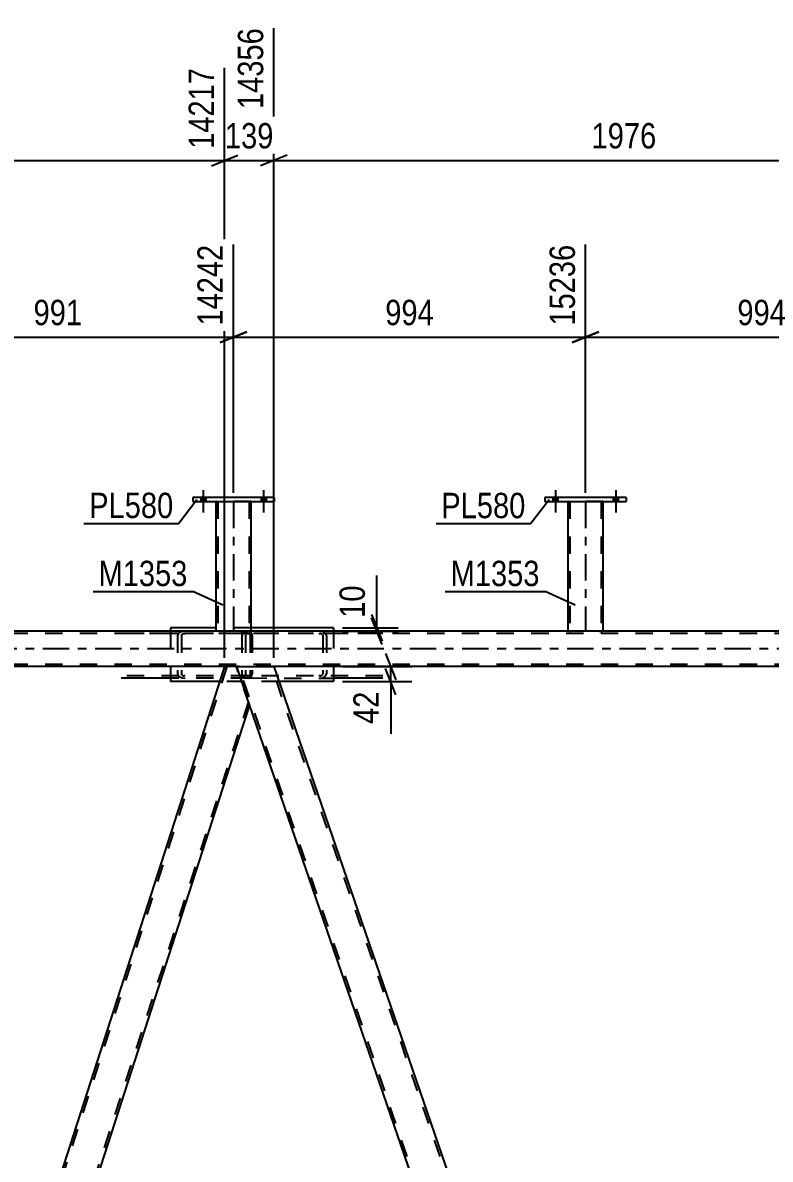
# Model space of a CAD drawing. Header units: millimetres. Extents: x -836 to 353, y -855 to -14.
# Drawn here: x -268.9 to -184.5, y -727 to -598.7 of the extents above; entities that cross this region are included whole.
import ezdxf

# ---------------------------------------------------------------- set-up
doc = ezdxf.new("R2010")
doc.units = ezdxf.units.MM
doc.linetypes.add('DXK_LINE_DOT2', pattern=[3.9198, 1.9599, -1.9599])
doc.linetypes.add('DXK_LINE_DOT3', pattern=[5.9187, 2.979, -0.9799, 0.9799, -0.9799])
doc.styles.add('Arial Narrow', font='ARIALN.TTF', dxfattribs={"height": 0.2})

# ---------------------------------------------------------------- blocks, each defined once
blk = doc.blocks.new('Part-570393895-6551 - 6499')
at = {"color": 2, "linetype": 'Continuous'}
for p, q in [((-244.74, -671.42), (-240.51, -671.42)), ((-240.51, -671.42), (-199.72, -789.89)), ((-202.74, -793.43), (-243.25, -675.74))]:
    blk.add_line(p, q, dxfattribs=at)
at = {"color": 7, "linetype": 'DXK_LINE_DOT2'}
for p, q in [((-243.25, -675.74), (-244.74, -671.42)), ((-202.48, -793.43), (-244.48, -671.42)), ((-198.76, -793.43), (-240.76, -671.42)), ((-198.51, -793.43), (-199.72, -789.89)), ((-202.74, -793.43), (-198.51, -793.43))]:
    blk.add_line(p, q, dxfattribs=at)
blk = doc.blocks.new('Part-570393895-6714 - 6499')
at = {"color": 7, "linetype": 'DXK_LINE_DOT2'}
for p, q in [((-80.13, -667.66), (-781.17, -667.66)), ((-80.13, -667.42), (-763.73, -667.42)), ((-243.07, -667.42), (-247.07, -667.42)), ((-203.32, -667.42), (-207.32, -667.42)), ((-80.13, -671.18), (-781.17, -671.18)), ((-240.51, -671.42), (-246.06, -671.42))]:
    blk.add_line(p, q, dxfattribs=at)
at = {"color": 2, "linetype": 'Continuous'}
for p, q in [((-247.07, -667.42), (-282.71, -667.42)), ((-207.32, -667.42), (-243.07, -667.42)), ((-167.56, -667.42), (-203.32, -667.42)), ((-246.06, -671.42), (-325.12, -671.42)), ((-161.45, -671.42), (-240.51, -671.42))]:
    blk.add_line(p, q, dxfattribs=at)
at = {"color": 7, "linetype": 'DXK_LINE_DOT3'}
blk.add_line((-80.13, -669.42), (-781.17, -669.42), dxfattribs=at)
blk = doc.blocks.new('Part-570393895-6574 - 6499')
at = {"color": 7, "linetype": 'DXK_LINE_DOT2'}
for p, q in [((-243.4, -667.43), (-257.75, -667.43)), ((-243.4, -667.67), (-257.75, -667.67)), ((-251.31, -667.73), (-251.38, -667.91)), ((-251.38, -667.91), (-251.38, -672.23)), ((-250.94, -667.91), (-250.91, -667.82)), ((-250.94, -667.91), (-250.94, -672.23)), ((-250.51, -667.43), (-250.84, -667.47)), ((-250.67, -667.69), (-250.51, -667.67)), ((-244.12, -667.67), (-244.12, -667.43)), ((-243.24, -667.47), (-243.4, -667.43)), ((-243.4, -667.67), (-243.32, -667.69)), ((-243.32, -667.69), (-243.25, -667.74)), ((-243.25, -667.74), (-243.2, -667.82)), ((-243.1, -667.57), (-243.24, -667.47)), ((-243.2, -667.82), (-243.19, -667.91)), ((-243.19, -667.91), (-243.19, -672.23)), ((-243, -667.73), (-243.1, -667.57)), ((-242.97, -667.91), (-243, -667.73)), ((-242.97, -667.91), (-242.97, -672.23)), ((-251.38, -672.23), (-251.31, -672.41)), ((-250.91, -672.32), (-250.94, -672.23)), ((-243.19, -672.23), (-243.2, -672.32)), ((-243, -672.41), (-242.97, -672.23)), ((-243.4, -672.47), (-257.75, -672.47)), ((-243.4, -672.71), (-252.18, -672.71)), ((-250.84, -672.67), (-250.51, -672.71)), ((-250.51, -672.47), (-250.68, -672.45)), ((-244.12, -672.71), (-244.12, -672.47)), ((-243.32, -672.45), (-243.4, -672.47)), ((-243.4, -672.71), (-243.24, -672.67)), ((-243.25, -672.4), (-243.32, -672.45)), ((-243.2, -672.32), (-243.25, -672.4)), ((-243.24, -672.67), (-243.1, -672.57)), ((-243.1, -672.57), (-243, -672.41))]:
    blk.add_line(p, q, dxfattribs=at)
at = {"color": 2, "linetype": 'Continuous'}
blk.add_line((-252.18, -672.71), (-257.75, -672.71), dxfattribs=at)
at = {"color": 7, "linetype": 'DXK_LINE_DOT2'}
for centre, radius, start, end in [((-250.71, -668.27), 0.813, 99.5774, 138.2055), ((-250.61, -668.09), 0.406, 99.5774, 138.2055), ((-250.71, -671.87), 0.813, 221.7863, 260.4144), ((-250.61, -672.05), 0.406, 221.7863, 260.4144)]:
    blk.add_arc(centre, radius, start, end, dxfattribs=at)
blk = doc.blocks.new('Part-570393895-6638 - 6499')
at = {"color": 2, "linetype": 'Continuous'}
for p, q in [((-209.92, -652.31), (-209.92, -652.79)), ((-200.72, -652.31), (-209.92, -652.31)), ((-209.92, -652.79), (-200.72, -652.79)), ((-200.72, -652.31), (-200.72, -652.79))]:
    blk.add_line(p, q, dxfattribs=at)
blk = doc.blocks.new('Part-570393895-6580 - 6499')
at = {"color": 2, "linetype": 'Continuous'}
for p, q in [((-246.06, -671.42), (-284.33, -789.89)), ((-244.74, -671.42), (-246.06, -671.42)), ((-244.74, -671.42), (-243.51, -674.99)), ((-243.25, -675.74), (-281.27, -793.43)), ((-243.25, -675.74), (-243.51, -674.99)), ((-283.11, -793.43), (-284.33, -789.89))]:
    blk.add_line(p, q, dxfattribs=at)
at = {"color": 7, "linetype": 'DXK_LINE_DOT2'}
for p, q in [((-245.81, -671.42), (-284.2, -790.27)), ((-243.38, -675.37), (-281.52, -793.43)), ((-243.25, -675.74), (-243.41, -675.28)), ((-281.27, -793.43), (-283.11, -793.43))]:
    blk.add_line(p, q, dxfattribs=at)
blk = doc.blocks.new('Part-570393895-6585 - 6499')
at = {"color": 2, "linetype": 'Continuous'}
for p, q in [((-161.45, -671.42), (-199.72, -789.89)), ((-160.13, -671.42), (-161.45, -671.42)), ((-160.13, -671.42), (-158.9, -674.99)), ((-158.64, -675.74), (-196.66, -793.43)), ((-158.64, -675.74), (-158.9, -674.99)), ((-198.51, -793.43), (-199.72, -789.89))]:
    blk.add_line(p, q, dxfattribs=at)
at = {"color": 7, "linetype": 'DXK_LINE_DOT2'}
for p, q in [((-161.2, -671.42), (-199.59, -790.27)), ((-158.77, -675.37), (-196.92, -793.43)), ((-158.64, -675.74), (-158.8, -675.28)), ((-196.66, -793.43), (-198.51, -793.43))]:
    blk.add_line(p, q, dxfattribs=at)
blk = doc.blocks.new('Bolt-570393895-6593 - 6499')
at = {"linetype": 'Continuous'}
for points in [[(-208.44, -652.31), (-209, -652.31), (-209, -652.79), (-208.44, -652.79)], [(-208.44, -652.31), (-209, -652.31), (-209, -652.79), (-208.44, -652.79)], [(-201.64, -652.31), (-202.2, -652.31), (-202.2, -652.79), (-201.64, -652.79)], [(-201.64, -652.31), (-202.2, -652.31), (-202.2, -652.79), (-201.64, -652.79)]]:
    blk.add_hatch(color=1, dxfattribs=at).paths.add_polyline_path(points)
at = {"color": 1, "linetype": 'Continuous'}
for p, q in [((-208.72, -651.51), (-208.72, -654.03)), ((-208.72, -651.51), (-208.72, -654.03)), ((-201.92, -651.51), (-201.92, -654.03)), ((-201.92, -651.51), (-201.92, -654.03)), ((-209, -652.31), (-209, -652.79)), ((-209, -652.31), (-209, -652.79)), ((-208.44, -652.31), (-208.44, -652.79)), ((-208.44, -652.31), (-208.44, -652.79)), ((-202.2, -652.31), (-202.2, -652.79)), ((-202.2, -652.31), (-202.2, -652.79)), ((-201.64, -652.31), (-201.64, -652.79)), ((-201.64, -652.31), (-201.64, -652.79))]:
    blk.add_line(p, q, dxfattribs=at)
blk = doc.blocks.new('Part-570393895-6643 - 6499')
at = {"color": 2, "linetype": 'Continuous'}
for p, q in [((-207.32, -652.79), (-207.32, -667.42)), ((-203.32, -667.42), (-203.32, -652.79)), ((-203.8, -667.43), (-207.31, -667.43)), ((-203.35, -667.43), (-203.8, -667.43)), ((-203.32, -667.43), (-203.35, -667.43))]:
    blk.add_line(p, q, dxfattribs=at)
at = {"color": 7, "linetype": 'DXK_LINE_DOT2'}
for p, q in [((-203.32, -652.79), (-207.32, -652.79)), ((-207.08, -652.79), (-207.08, -667.43)), ((-203.56, -652.79), (-203.56, -667.43)), ((-207.32, -667.42), (-207.32, -667.43)), ((-207.31, -667.43), (-207.32, -667.43)), ((-207.32, -667.43), (-207.31, -667.43)), ((-207.08, -667.43), (-207.06, -667.43)), ((-207.06, -667.43), (-207.02, -667.43)), ((-207.02, -667.43), (-207.01, -667.43)), ((-203.8, -667.43), (-203.46, -667.43)), ((-203.32, -667.42), (-203.32, -667.43)), ((-203.32, -667.43), (-203.32, -667.42)), ((-203.32, -667.43), (-203.32, -667.43)), ((-203.32, -667.43), (-203.32, -667.43))]:
    blk.add_line(p, q, dxfattribs=at)
at = {"color": 7, "linetype": 'DXK_LINE_DOT3'}
blk.add_line((-205.32, -652.79), (-205.32, -667.43), dxfattribs=at)
blk = doc.blocks.new('Part-570393895-6677 - 6499')
at = {"color": 2, "linetype": 'Continuous'}
for p, q in [((-252.18, -667.03), (-252.18, -667.42)), ((-247.07, -667.03), (-252.18, -667.03)), ((-233.76, -667.03), (-243.07, -667.03)), ((-233.76, -667.03), (-233.76, -667.42)), ((-252.18, -671.42), (-252.18, -673.11)), ((-233.76, -671.42), (-233.76, -673.11)), ((-246.6, -673.11), (-252.18, -673.11)), ((-233.76, -673.11), (-239.93, -673.11))]:
    blk.add_line(p, q, dxfattribs=at)
at = {"color": 7, "linetype": 'DXK_LINE_DOT2'}
for p, q in [((-243.07, -667.03), (-247.07, -667.03)), ((-252.18, -667.42), (-252.18, -671.42)), ((-233.76, -667.42), (-233.76, -671.42)), ((-239.93, -673.11), (-246.6, -673.11))]:
    blk.add_line(p, q, dxfattribs=at)
blk = doc.blocks.new('Part-570393895-6753 - 6499')
at = {"color": 2, "linetype": 'Continuous'}
for p, q in [((-247.07, -652.79), (-247.07, -667.42)), ((-243.07, -667.42), (-243.07, -652.79)), ((-243.55, -667.43), (-247.06, -667.43)), ((-243.1, -667.43), (-243.55, -667.43)), ((-243.07, -667.43), (-243.1, -667.43))]:
    blk.add_line(p, q, dxfattribs=at)
at = {"color": 7, "linetype": 'DXK_LINE_DOT2'}
for p, q in [((-243.07, -652.79), (-247.07, -652.79)), ((-246.83, -652.79), (-246.83, -667.43)), ((-243.31, -652.79), (-243.31, -667.43)), ((-247.07, -667.42), (-247.07, -667.43)), ((-247.06, -667.43), (-247.07, -667.43)), ((-247.07, -667.43), (-247.06, -667.43)), ((-246.83, -667.43), (-246.81, -667.43)), ((-246.81, -667.43), (-246.77, -667.43)), ((-246.77, -667.43), (-246.76, -667.43)), ((-243.55, -667.43), (-243.21, -667.43)), ((-243.07, -667.42), (-243.07, -667.43)), ((-243.07, -667.43), (-243.07, -667.42)), ((-243.07, -667.43), (-243.07, -667.43)), ((-243.07, -667.43), (-243.07, -667.43))]:
    blk.add_line(p, q, dxfattribs=at)
at = {"color": 7, "linetype": 'DXK_LINE_DOT3'}
blk.add_line((-245.07, -652.79), (-245.07, -667.43), dxfattribs=at)
blk = doc.blocks.new('Part-570393895-6758 - 6499')
at = {"color": 2, "linetype": 'Continuous'}
for p, q in [((-249.67, -652.31), (-249.67, -652.79)), ((-240.47, -652.31), (-249.67, -652.31)), ((-249.67, -652.79), (-240.47, -652.79)), ((-240.47, -652.31), (-240.47, -652.79))]:
    blk.add_line(p, q, dxfattribs=at)
blk = doc.blocks.new('Bolt-570393895-6889 - 6499')
at = {"linetype": 'Continuous'}
for points in [[(-248.19, -652.31), (-248.75, -652.31), (-248.75, -652.79), (-248.19, -652.79)], [(-248.19, -652.31), (-248.75, -652.31), (-248.75, -652.79), (-248.19, -652.79)], [(-241.39, -652.31), (-241.95, -652.31), (-241.95, -652.79), (-241.39, -652.79)], [(-241.39, -652.31), (-241.95, -652.31), (-241.95, -652.79), (-241.39, -652.79)]]:
    blk.add_hatch(color=1, dxfattribs=at).paths.add_polyline_path(points)
at = {"color": 1, "linetype": 'Continuous'}
for p, q in [((-248.47, -651.51), (-248.47, -654.03)), ((-248.47, -651.51), (-248.47, -654.03)), ((-241.67, -651.51), (-241.67, -654.03)), ((-241.67, -651.51), (-241.67, -654.03)), ((-248.75, -652.31), (-248.75, -652.79)), ((-248.75, -652.31), (-248.75, -652.79)), ((-248.19, -652.31), (-248.19, -652.79)), ((-248.19, -652.31), (-248.19, -652.79)), ((-241.95, -652.31), (-241.95, -652.79)), ((-241.95, -652.31), (-241.95, -652.79)), ((-241.39, -652.31), (-241.39, -652.79)), ((-241.39, -652.31), (-241.39, -652.79))]:
    blk.add_line(p, q, dxfattribs=at)
blk = doc.blocks.new('Part-570393895-6935 - 6499')
at = {"color": 7, "linetype": 'DXK_LINE_DOT2'}
for p, q in [((-244.06, -667.72), (-244.12, -667.9)), ((-244.12, -667.9), (-244.12, -672.22)), ((-243.69, -667.9), (-243.66, -667.81)), ((-243.69, -667.9), (-243.69, -672.22)), ((-243.25, -667.42), (-243.59, -667.46)), ((-243.42, -667.68), (-243.25, -667.66)), ((-228.19, -667.43), (-243.25, -667.42)), ((-228.19, -667.67), (-243.25, -667.66)), ((-235.09, -667.46), (-235.43, -667.43)), ((-235.43, -667.67), (-235.26, -667.68)), ((-235.03, -667.81), (-234.99, -667.91)), ((-234.99, -667.91), (-234.99, -672.23)), ((-234.56, -667.91), (-234.62, -667.72)), ((-234.56, -667.91), (-234.56, -672.23)), ((-244.12, -672.22), (-244.06, -672.41)), ((-243.66, -672.32), (-243.69, -672.22)), ((-234.99, -672.23), (-235.03, -672.32)), ((-234.62, -672.41), (-234.56, -672.23)), ((-243.59, -672.67), (-243.25, -672.7)), ((-243.25, -672.46), (-243.42, -672.45)), ((-228.19, -672.47), (-243.25, -672.46)), ((-243.25, -672.7), (-233.76, -672.71)), ((-235.26, -672.45), (-235.43, -672.47)), ((-235.43, -672.71), (-235.09, -672.67))]:
    blk.add_line(p, q, dxfattribs=at)
at = {"color": 2, "linetype": 'Continuous'}
blk.add_line((-228.19, -672.71), (-233.76, -672.71), dxfattribs=at)
at = {"color": 7, "linetype": 'DXK_LINE_DOT2'}
for centre, radius, start, end in [((-243.45, -668.26), 0.813, 99.5774, 138.2055), ((-243.35, -668.08), 0.406, 99.5774, 138.2055), ((-235.33, -668.08), 0.406, 41.7863, 80.4144), ((-235.23, -668.26), 0.813, 41.7863, 80.4144), ((-243.45, -671.87), 0.813, 221.7863, 260.4144), ((-243.35, -672.05), 0.406, 221.7863, 260.4144), ((-235.33, -672.05), 0.406, 279.5774, 318.2055), ((-235.23, -671.87), 0.813, 279.5774, 318.2055)]:
    blk.add_arc(centre, radius, start, end, dxfattribs=at)
blk = doc.blocks.new('StraightDimension-570393895-27128 - 6499')
at = {"color": 7, "linetype": 'Continuous'}
for p, q in [((-245.07, -651.79), (-245.07, -623.78)), ((-205.32, -651.79), (-205.32, -623.78)), ((-243.57, -633.62), (-246.57, -634.82)), ((-206.82, -634.82), (-203.82, -633.62)), ((-245.07, -634.22), (-205.32, -634.22))]:
    blk.add_line(p, q, dxfattribs=at)
at = {"color": 0}
blk.add_wipeout([(-221.85, -633.47), (-221.85, -629.27), (-228.53, -629.27), (-228.53, -633.47)], dxfattribs=at)
at = {"color": 3, "style": 'Arial Narrow'}
blk.add_text('994', height=2.863, dxfattribs=at).set_placement((-227.93, -632.87))
at = {"color": 0, "linetype": 'Continuous'}
blk.add_wipeout([(-205.92, -623.18), (-210.12, -623.18), (-210.12, -633.52), (-205.92, -633.52)], dxfattribs=at)
at = {"color": 3, "linetype": 'Continuous', "style": 'Arial Narrow'}
blk.add_text('15236', height=2.863, rotation=90.0002, dxfattribs=at).set_placement((-206.52, -632.92))
blk = doc.blocks.new('StraightDimension-570393895-27127 - 6499')
at = {"color": 7, "linetype": 'Continuous'}
for p, q in [((-205.32, -651.79), (-205.32, -623.78)), ((-165.56, -651.78), (-165.56, -623.78)), ((-203.82, -633.62), (-206.82, -634.82)), ((-167.06, -634.82), (-164.06, -633.62)), ((-205.32, -634.22), (-165.56, -634.22))]:
    blk.add_line(p, q, dxfattribs=at)
at = {"color": 0}
blk.add_wipeout([(-182.1, -633.47), (-182.1, -629.27), (-188.78, -629.27), (-188.78, -633.47)], dxfattribs=at)
at = {"color": 3, "style": 'Arial Narrow'}
blk.add_text('994', height=2.863, dxfattribs=at).set_placement((-188.18, -632.87))
at = {"color": 0, "linetype": 'Continuous'}
blk.add_wipeout([(-166.16, -623.18), (-170.36, -623.18), (-170.36, -633.52), (-166.16, -633.52)], dxfattribs=at)
at = {"color": 3, "linetype": 'Continuous', "style": 'Arial Narrow'}
blk.add_text('16230', height=2.863, rotation=90.0002, dxfattribs=at).set_placement((-166.76, -632.92))
blk = doc.blocks.new('StraightDimension-570393895-7873 - 6499')
at = {"color": 7, "linetype": 'Continuous'}
for p, q in [((-240.51, -670.42), (-240.51, -599.33)), ((-161.45, -670.42), (-161.45, -603.83)), ((-239.01, -613.67), (-242.01, -614.87)), ((-240.51, -614.27), (-161.45, -614.27)), ((-162.95, -614.87), (-159.95, -613.67))]:
    blk.add_line(p, q, dxfattribs=at)
at = {"color": 0}
blk.add_wipeout([(-196.72, -613.52), (-196.72, -609.32), (-205.24, -609.32), (-205.24, -613.52)], dxfattribs=at)
at = {"color": 3, "style": 'Arial Narrow'}
blk.add_text('1976', height=2.863, dxfattribs=at).set_placement((-204.64, -612.92))
at = {"color": 0, "linetype": 'Continuous'}
blk.add_wipeout([(-162.05, -603.23), (-166.25, -603.23), (-166.25, -613.57), (-162.05, -613.57)], dxfattribs=at)
at = {"color": 3, "linetype": 'Continuous', "style": 'Arial Narrow'}
blk.add_text('16332', height=2.863, rotation=90.0002, dxfattribs=at).set_placement((-162.65, -612.97))
blk = doc.blocks.new('StraightDimension-570393895-7854 - 6499')
at = {"color": 7, "linetype": 'Continuous'}
for p, q in [((-240.51, -670.42), (-240.51, -599.33)), ((-246.06, -670.42), (-246.06, -603.83)), ((-247.56, -614.87), (-244.56, -613.67)), ((-246.06, -614.27), (-240.51, -614.27)), ((-239.01, -613.67), (-242.01, -614.87))]:
    blk.add_line(p, q, dxfattribs=at)
at = {"color": 0}
blk.add_wipeout([(-239.94, -613.52), (-239.94, -609.32), (-246.63, -609.32), (-246.63, -613.52)], dxfattribs=at)
at = {"color": 3, "style": 'Arial Narrow'}
blk.add_text('139', height=2.863, dxfattribs=at).set_placement((-246.03, -612.92))
at = {"color": 0, "linetype": 'Continuous'}
blk.add_wipeout([(-241.11, -598.73), (-245.31, -598.73), (-245.31, -609.07), (-241.11, -609.07)], dxfattribs=at)
at = {"color": 3, "linetype": 'Continuous', "style": 'Arial Narrow'}
blk.add_text('14356', height=2.863, rotation=90.0002, dxfattribs=at).set_placement((-241.71, -608.47))
blk = doc.blocks.new('StraightDimension-570393895-7835 - 6499')
at = {"color": 7, "linetype": 'Continuous'}
for p, q in [((-325.12, -670.42), (-325.12, -599.33)), ((-246.06, -670.42), (-246.06, -603.83)), ((-323.62, -613.67), (-326.62, -614.87)), ((-325.12, -614.27), (-246.06, -614.27)), ((-247.56, -614.87), (-244.56, -613.67))]:
    blk.add_line(p, q, dxfattribs=at)
at = {"color": 0}
blk.add_wipeout([(-281.33, -613.52), (-281.33, -609.32), (-289.84, -609.32), (-289.84, -613.52)], dxfattribs=at)
at = {"color": 3, "style": 'Arial Narrow'}
blk.add_text('1976', height=2.863, dxfattribs=at).set_placement((-289.24, -612.92))
at = {"color": 0, "linetype": 'Continuous'}
blk.add_wipeout([(-246.66, -603.23), (-250.86, -603.23), (-250.86, -613.57), (-246.66, -613.57)], dxfattribs=at)
at = {"color": 3, "linetype": 'Continuous', "style": 'Arial Narrow'}
blk.add_text('14217', height=2.863, rotation=90.0002, dxfattribs=at).set_placement((-247.26, -612.97))
blk = doc.blocks.new('StraightDimension-570393895-27276 - 6499')
at = {"color": 7, "linetype": 'Continuous'}
for p, q in [((-228.88, -667.03), (-228.88, -661.13)), ((-228.88, -667.03), (-228.88, -661.13)), ((-229.48, -665.53), (-228.28, -668.53)), ((-232.76, -667.03), (-226.48, -667.03)), ((-228.28, -668.92), (-229.48, -665.92)), ((-228.88, -667.42), (-228.88, -667.03)), ((-232.76, -667.42), (-226.48, -667.42))]:
    blk.add_line(p, q, dxfattribs=at)
at = {"color": 0}
blk.add_wipeout([(-229.63, -661.65), (-233.83, -661.65), (-233.83, -666.51), (-229.63, -666.51)], dxfattribs=at)
at = {"color": 3, "style": 'Arial Narrow'}
blk.add_text('10', height=2.863, rotation=90.0002, dxfattribs=at).set_placement((-230.23, -665.91))
blk = doc.blocks.new('StraightDimension-570393895-27129 - 6499')
at = {"color": 7, "linetype": 'Continuous'}
for p, q in [((-284.71, -651.79), (-284.71, -623.78)), ((-245.07, -651.79), (-245.07, -623.78)), ((-283.21, -633.62), (-286.21, -634.82)), ((-246.57, -634.82), (-243.57, -633.62)), ((-284.71, -634.22), (-245.07, -634.22))]:
    blk.add_line(p, q, dxfattribs=at)
at = {"color": 0}
blk.add_wipeout([(-261.55, -633.47), (-261.55, -629.27), (-268.23, -629.27), (-268.23, -633.47)], dxfattribs=at)
at = {"color": 3, "style": 'Arial Narrow'}
blk.add_text('991', height=2.863, dxfattribs=at).set_placement((-267.63, -632.87))
at = {"color": 0, "linetype": 'Continuous'}
blk.add_wipeout([(-245.67, -623.18), (-249.87, -623.18), (-249.87, -633.52), (-245.67, -633.52)], dxfattribs=at)
at = {"color": 3, "linetype": 'Continuous', "style": 'Arial Narrow'}
blk.add_text('14242', height=2.863, rotation=90.0002, dxfattribs=at).set_placement((-246.27, -632.92))
blk = doc.blocks.new('StraightDimension-570393895-27317 - 6499')
at = {"color": 7, "linetype": 'Continuous'}
for p, q in [((-227.92, -669.92), (-226.72, -672.92)), ((-232.76, -671.42), (-224.92, -671.42)), ((-226.72, -674.61), (-227.92, -671.61)), ((-227.32, -673.11), (-227.32, -671.42)), ((-232.76, -673.11), (-224.92, -673.11)), ((-227.32, -673.11), (-227.32, -679.02)), ((-227.32, -673.11), (-227.32, -679.02))]:
    blk.add_line(p, q, dxfattribs=at)
at = {"color": 0}
blk.add_wipeout([(-228.07, -673.64), (-232.27, -673.64), (-232.27, -678.49), (-228.07, -678.49)], dxfattribs=at)
at = {"color": 3, "style": 'Arial Narrow'}
blk.add_text('42', height=2.863, rotation=90.0002, dxfattribs=at).set_placement((-228.67, -677.89))
blk = doc.blocks.new('Mark-570393895-6634 - 6499')
at = {"color": 0}
blk.add_wipeout([(-212.09, -654.66), (-212.09, -651.66), (-221.6, -651.66), (-221.6, -654.66)], dxfattribs=at)
blk.add_wipeout([(-212.09, -654.66), (-212.09, -651.66), (-221.6, -651.66), (-221.6, -654.66)], dxfattribs=at)
at = {"color": 30, "linetype": 'Continuous'}
for p in [(-209.44, -652.6), (-222.2, -655.26)]:
    blk.add_line(p, (-211.49, -655.26), dxfattribs=at)
at = {"color": 3, "style": 'Arial Narrow'}
blk.add_text('PL580', height=2.863, dxfattribs=at).set_placement((-221.6, -654.66))
blk = doc.blocks.new('Mark-570393895-6639 - 6499')
at = {"color": 0}
blk.add_wipeout([(-210.49, -662.33), (-210.49, -659.33), (-220.55, -659.33), (-220.55, -662.33)], dxfattribs=at)
blk.add_wipeout([(-210.49, -662.33), (-210.49, -659.33), (-220.55, -659.33), (-220.55, -662.33)], dxfattribs=at)
at = {"color": 30, "linetype": 'Continuous'}
for p in [(-221.15, -662.93), (-206.5, -664.49)]:
    blk.add_line(p, (-209.89, -662.93), dxfattribs=at)
at = {"color": 3, "style": 'Arial Narrow'}
blk.add_text('M1353', height=2.863, dxfattribs=at).set_placement((-220.55, -662.33))
blk = doc.blocks.new('Mark-570393895-6749 - 6499')
at = {"color": 0}
blk.add_wipeout([(-250.24, -662.33), (-250.24, -659.33), (-260.3, -659.33), (-260.3, -662.33)], dxfattribs=at)
blk.add_wipeout([(-250.24, -662.33), (-250.24, -659.33), (-260.3, -659.33), (-260.3, -662.33)], dxfattribs=at)
at = {"color": 30, "linetype": 'Continuous'}
for p in [(-260.9, -662.93), (-246.25, -664.49)]:
    blk.add_line(p, (-249.64, -662.93), dxfattribs=at)
at = {"color": 3, "style": 'Arial Narrow'}
blk.add_text('M1353', height=2.863, dxfattribs=at).set_placement((-260.3, -662.33))
blk = doc.blocks.new('Mark-570393895-6754 - 6499')
at = {"color": 0}
blk.add_wipeout([(-251.85, -654.65), (-251.85, -651.65), (-261.35, -651.65), (-261.35, -654.65)], dxfattribs=at)
blk.add_wipeout([(-251.85, -654.65), (-251.85, -651.65), (-261.35, -651.65), (-261.35, -654.65)], dxfattribs=at)
at = {"color": 30, "linetype": 'Continuous'}
for p in [(-249.19, -652.6), (-261.95, -655.25)]:
    blk.add_line(p, (-251.25, -655.25), dxfattribs=at)
at = {"color": 3, "style": 'Arial Narrow'}
blk.add_text('PL580', height=2.863, dxfattribs=at).set_placement((-261.35, -654.65))

msp = doc.modelspace()

# ---------------------------------------------------------------- block references
for name in ['Bolt-570393895-6889 - 6499', 'Bolt-570393895-6593 - 6499', 'Part-570393895-6758 - 6499', 'Part-570393895-6753 - 6499', 'Part-570393895-6638 - 6499', 'Part-570393895-6643 - 6499', 'Part-570393895-6677 - 6499', 'Part-570393895-6714 - 6499', 'Part-570393895-6574 - 6499', 'Part-570393895-6935 - 6499', 'Part-570393895-6580 - 6499', 'Part-570393895-6551 - 6499', 'Part-570393895-6585 - 6499']:
    msp.add_blockref(name, (0, 0))

# ---------------------------------------------------------------- next in the draw order: block references
msp.add_blockref('StraightDimension-570393895-27128 - 6499', (0, 0))

# ---------------------------------------------------------------- next in the draw order: block references
msp.add_blockref('StraightDimension-570393895-27127 - 6499', (0, 0))

# ---------------------------------------------------------------- next in the draw order: block references
msp.add_blockref('StraightDimension-570393895-7873 - 6499', (0, 0))

# ---------------------------------------------------------------- next in the draw order: block references
for name in ['StraightDimension-570393895-7854 - 6499', 'Mark-570393895-6634 - 6499', 'Mark-570393895-6639 - 6499', 'StraightDimension-570393895-27276 - 6499', 'StraightDimension-570393895-27317 - 6499']:
    msp.add_blockref(name, (0, 0))

# ---------------------------------------------------------------- next in the draw order: block references
msp.add_blockref('StraightDimension-570393895-7835 - 6499', (0, 0))

# ---------------------------------------------------------------- next in the draw order: block references
for name in ['StraightDimension-570393895-27129 - 6499', 'Mark-570393895-6749 - 6499']:
    msp.add_blockref(name, (0, 0))

# ---------------------------------------------------------------- next in the draw order: block references
msp.add_blockref('Mark-570393895-6754 - 6499', (0, 0))

doc.saveas('drawing.dxf')
